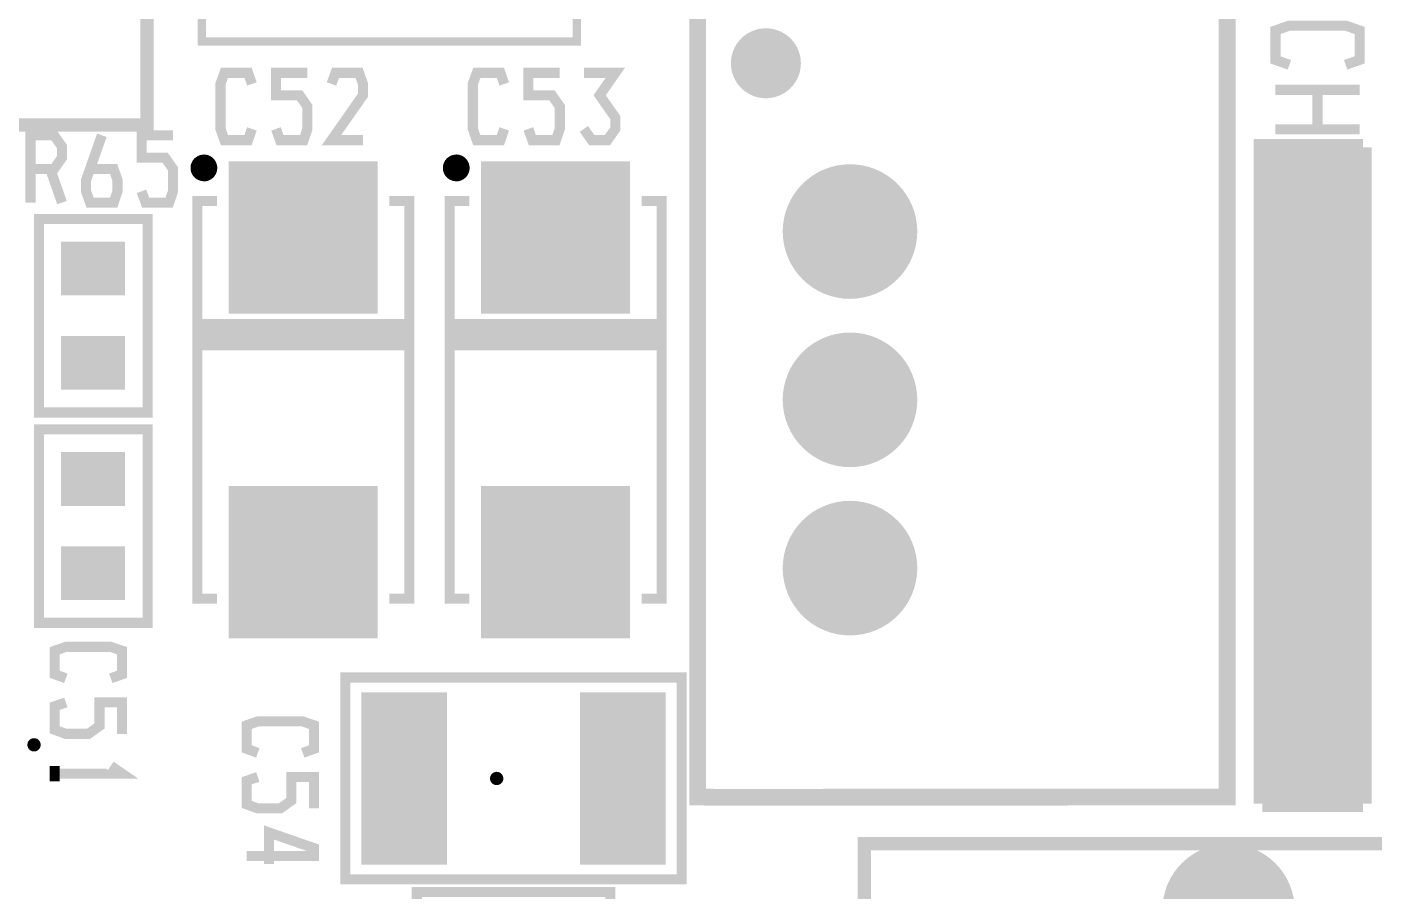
# Model space of a CAD drawing. Extents: x 0 to 118, y -6 to 50.
# Drawn here: x 80.28 to 100.62, y 18.62 to 31.66 of the extents above; entities that cross this region are included whole.
import ezdxf

# ---------------------------------------------------------------- set-up
doc = ezdxf.new("R2010")
doc.units = 0
doc.header["$MEASUREMENT"] = 0
doc.layers.get('0').update_dxf_attribs({"linetype": 'CONTINUOUS'})
for name, color, linetype in [('22-304-0_SMT', 254, 'CONTINUOUS'), ('22-304-0_SST', 1, 'CONTINUOUS'), ('THRUHOLE_TAP', 11, 'CONTINUOUS')]:
    doc.layers.add(name, color=color, linetype=linetype)

# ---------------------------------------------------------------- blocks, each defined once
blk = doc.blocks.new('RECTANGLE_2')
blk.add_solid([(0.4826, 0.4064), (0.4826, -0.4064), (-0.4826, 0.4064), (-0.4826, -0.4064)])
blk = doc.blocks.new('RECTANGLE_7')
blk.add_solid([(1.12522, 1.14935), (1.12522, -1.14935), (-1.12522, 1.14935), (-1.12522, -1.14935)])
blk = doc.blocks.new('RECTANGLE_9')
blk.add_solid([(0.6477, 1.30048), (0.6477, -1.30048), (-0.6477, 1.30048), (-0.6477, -1.30048)])
blk = doc.blocks.new('ROUND_19')
at = {"const_width": 0.99949}
blk.add_lwpolyline([(-0.499744, 0, 1), (0.499744, 0, 1)], format="xyb", close=True, dxfattribs=at)
blk = doc.blocks.new('ROUND_45')
at = {"const_width": 1.016}
blk.add_lwpolyline([(-0.508, 0, 1), (0.508, 0, 1)], format="xyb", close=True, dxfattribs=at)
blk = doc.blocks.new('ROUND_87')
at = {"const_width": 0.10033}
blk.add_lwpolyline([(-0.050164, 0, 1), (0.050164, 0, 1)], format="xyb", close=True, dxfattribs=at)
blk = doc.blocks.new('ROUND_88')
at = {"const_width": 0.65024}
blk.add_lwpolyline([(-0.32512, 0, 1), (0.32512, 0, 1)], format="xyb", close=True, dxfattribs=at)
blk = doc.blocks.new('ROUND_90')
at = {"const_width": 0.54991}
blk.add_lwpolyline([(-0.274954, 0, 1), (0.274954, 0, 1)], format="xyb", close=True, dxfattribs=at)

msp = doc.modelspace()

# ---------------------------------------------------------------- linework, layer by layer
at = {"layer": '22-304-0_SST'}
for points, const_width in [([(70.30466, 30.38602), (70.29958, 30.18536), (82.09534, 30.18536), (82.09534, 38.07968), (70.30466, 38.07968), (70.30466, 30.38602)], 0.20066), ([(82.92338, 31.4452), (88.58758, 31.4452), (88.58758, 37.084), (82.92338, 37.084), (82.92338, 31.4452)], 0.127), ([(98.40468, 20.0406), (90.71102, 20.03552), (90.4113, 20.0406), (90.4113, 32.03448), (98.40468, 32.03448), (98.40468, 20.0406)], 0.254), ([(99.34448, 31.09214), (99.13366, 31.1658), (99.13366, 31.6103), (99.34448, 31.68396), (100.19284, 31.68396), (100.40366, 31.6103), (100.40366, 31.1658), (100.19284, 31.09214)], 0.1524), ([(91.55176, 31.50108), (91.32824, 31.50108)], 0.254), ([(91.36888, 31.5087), (91.36888, 30.71876)], 0.254), ([(91.59748, 31.4833), (91.59748, 30.74416)], 0.254), ([(91.8083, 31.27248), (91.06916, 31.27248)], 0.254), ([(91.14028, 31.3817), (91.14028, 30.8483)], 0.254), ([(91.82608, 31.22676), (91.82608, 31.00324)], 0.254), ([(91.8337, 31.04388), (91.04376, 31.04388)], 0.254), ([(83.6803, 30.1244), (83.62188, 29.95422), (83.26628, 29.95422), (83.20532, 30.1244), (83.20532, 30.80258), (83.26628, 30.97022), (83.62188, 30.97022), (83.6803, 30.80258)], 0.1524), ([(84.04352, 30.1244), (84.10448, 29.95422), (84.46008, 29.95422), (84.5185, 30.1244), (84.5185, 30.46222), (84.39912, 30.6324), (84.04352, 30.6324), (84.04352, 30.97022), (84.5185, 30.97022)], 0.1524), ([(85.3567, 29.95422), (84.88172, 29.95422), (85.3567, 30.6324), (85.3567, 30.80258), (85.29828, 30.97022), (84.94268, 30.97022), (84.88172, 30.80258)], 0.1524), ([(87.4903, 30.1244), (87.43188, 29.95422), (87.07628, 29.95422), (87.01532, 30.1244), (87.01532, 30.80258), (87.07628, 30.97022), (87.43188, 30.97022), (87.4903, 30.80258)], 0.1524), ([(87.85352, 30.1244), (87.91448, 29.95422), (88.27008, 29.95422), (88.3285, 30.1244), (88.3285, 30.46222), (88.20912, 30.6324), (87.85352, 30.6324), (87.85352, 30.97022), (88.3285, 30.97022)], 0.1524), ([(88.69172, 30.1244), (88.8111, 29.95422), (89.04732, 29.95422), (89.1667, 30.1244), (89.1667, 30.29458), (88.93048, 30.6324), (89.1667, 30.97022), (88.69172, 30.97022)], 0.1524), ([(91.7067, 30.81528), (91.1733, 30.81528)], 0.254), ([(99.13366, 30.71368), (100.40366, 30.71368)], 0.1524), ([(99.76866, 30.11932), (99.76866, 30.71368)], 0.1524), ([(80.33766, 29.51988), (80.69326, 29.51988), (80.81264, 29.69006), (80.81264, 29.8577), (80.69326, 30.02788), (80.33766, 30.02788), (80.33766, 29.01188)], 0.1524), ([(81.23682, 29.51988), (81.59242, 29.51988), (81.65084, 29.3497), (81.65084, 29.18206), (81.59242, 29.01188), (81.23682, 29.01188), (81.17586, 29.18206), (81.17586, 29.3497), (81.41462, 30.02788)], 0.1524), ([(82.01406, 29.18206), (82.07502, 29.01188), (82.43062, 29.01188), (82.48904, 29.18206), (82.48904, 29.51988), (82.36966, 29.69006), (82.01406, 29.69006), (82.01406, 30.02788), (82.48904, 30.02788)], 0.1524), ([(99.13366, 30.11932), (100.40366, 30.11932)], 0.1524), ([(100.457, 29.845), (98.933, 29.845), (98.933, 19.939)], 0.254), ([(99.0346, 29.845), (99.0346, 19.939)], 0.254), ([(99.2632, 29.845), (99.2632, 19.939)], 0.254), ([(99.4918, 29.845), (99.4918, 19.939)], 0.254), ([(99.7204, 29.845), (99.7204, 19.939)], 0.254), ([(99.949, 29.845), (99.949, 19.939)], 0.254), ([(100.1776, 29.845), (100.1776, 19.939)], 0.254), ([(100.4062, 29.845), (100.4062, 19.939)], 0.254), ([(100.457, 29.845), (100.457, 19.939)], 0.254), ([(83.0072, 29.64688), (82.90052, 29.64688)], 0.1524), ([(82.931, 29.65704), (82.931, 29.41066)], 0.1524), ([(86.8172, 29.64688), (86.71052, 29.64688)], 0.1524), ([(86.741, 29.65704), (86.741, 29.41066)], 0.1524), ([(100.457, 29.6418), (98.933, 29.6418)], 0.254), ([(80.63484, 29.51988), (80.81264, 29.01188)], 0.1524), ([(83.07832, 29.50972), (82.83194, 29.50972)], 0.1524), ([(83.06816, 29.58592), (83.06816, 29.48178)], 0.1524), ([(86.88832, 29.50972), (86.64194, 29.50972)], 0.1524), ([(86.87816, 29.58592), (86.87816, 29.48178)], 0.1524), ([(100.457, 29.4132), (98.933, 29.4132)], 0.254), ([(100.457, 29.1846), (98.933, 29.1846)], 0.254), ([(83.15452, 29.03474), (82.8548, 29.03474), (82.8548, 23.03526), (83.15452, 23.03526)], 0.1524), ([(85.75548, 29.03474), (86.0552, 29.03474), (86.0552, 23.03526), (85.75548, 23.03526)], 0.1524), ([(86.96452, 29.03474), (86.6648, 29.03474), (86.6648, 23.03526), (86.96452, 23.03526)], 0.1524), ([(89.56548, 29.03474), (89.8652, 29.03474), (89.8652, 23.03526), (89.56548, 23.03526)], 0.1524), ([(100.457, 28.956), (98.933, 28.956)], 0.254), ([(82.1055, 25.8445), (82.1055, 28.7655), (80.4672, 28.7655), (80.4672, 25.8445), (82.1055, 25.8445)], 0.1524), ([(100.457, 28.7274), (98.933, 28.7274)], 0.254), ([(100.457, 28.4988), (98.933, 28.4988)], 0.254), ([(100.457, 28.2702), (98.933, 28.2702)], 0.254), ([(100.457, 28.0416), (98.933, 28.0416)], 0.254), ([(100.457, 27.813), (98.933, 27.813)], 0.254), ([(100.457, 27.5844), (98.933, 27.5844)], 0.254), ([(100.457, 27.3558), (98.933, 27.3558)], 0.254), ([(82.8675, 27.178), (82.8675, 26.8605)], 0.1524), ([(86.0425, 27.178), (82.8675, 27.178)], 0.1524), ([(82.9691, 27.178), (82.9691, 26.8605)], 0.1524), ([(83.10626, 27.178), (83.10626, 26.8605)], 0.1524), ([(83.24342, 27.178), (83.24342, 26.8605)], 0.1524), ([(83.38058, 27.178), (83.38058, 26.8605)], 0.1524), ([(83.51774, 27.178), (83.51774, 26.8605)], 0.1524), ([(83.6549, 27.178), (83.6549, 26.8605)], 0.1524), ([(83.79206, 27.178), (83.79206, 26.8605)], 0.1524), ([(83.92922, 27.178), (83.92922, 26.8605)], 0.1524), ([(84.06638, 27.178), (84.06638, 26.8605)], 0.1524), ([(84.20354, 27.178), (84.20354, 26.8605)], 0.1524), ([(84.3407, 27.178), (84.3407, 26.8605)], 0.1524), ([(84.47786, 27.178), (84.47786, 26.8605)], 0.1524), ([(84.61502, 27.178), (84.61502, 26.8605)], 0.1524), ([(84.75218, 27.178), (84.75218, 26.8605)], 0.1524), ([(84.88934, 27.178), (84.88934, 26.8605)], 0.1524), ([(85.0265, 27.178), (85.0265, 26.8605)], 0.1524), ([(85.16366, 27.178), (85.16366, 26.8605)], 0.1524), ([(85.30082, 27.178), (85.30082, 26.8605)], 0.1524), ([(85.43798, 27.178), (85.43798, 26.8605)], 0.1524), ([(85.57514, 27.178), (85.57514, 26.8605)], 0.1524), ([(85.7123, 27.178), (85.7123, 26.8605)], 0.1524), ([(85.84946, 27.178), (85.84946, 26.8605)], 0.1524), ([(85.98662, 27.178), (85.98662, 26.8605)], 0.1524), ([(86.0425, 27.178), (86.0425, 26.8605)], 0.1524), ([(86.6775, 27.178), (86.6775, 26.8605)], 0.1524), ([(89.8525, 27.178), (86.6775, 27.178)], 0.1524), ([(86.7791, 27.178), (86.7791, 26.8605)], 0.1524), ([(86.91626, 27.178), (86.91626, 26.8605)], 0.1524), ([(87.05342, 27.178), (87.05342, 26.8605)], 0.1524), ([(87.19058, 27.178), (87.19058, 26.8605)], 0.1524), ([(87.32774, 27.178), (87.32774, 26.8605)], 0.1524), ([(87.4649, 27.178), (87.4649, 26.8605)], 0.1524), ([(87.60206, 27.178), (87.60206, 26.8605)], 0.1524), ([(87.73922, 27.178), (87.73922, 26.8605)], 0.1524), ([(87.87638, 27.178), (87.87638, 26.8605)], 0.1524), ([(88.01354, 27.178), (88.01354, 26.8605)], 0.1524), ([(88.1507, 27.178), (88.1507, 26.8605)], 0.1524), ([(88.28786, 27.178), (88.28786, 26.8605)], 0.1524), ([(88.42502, 27.178), (88.42502, 26.8605)], 0.1524), ([(88.56218, 27.178), (88.56218, 26.8605)], 0.1524), ([(88.69934, 27.178), (88.69934, 26.8605)], 0.1524), ([(88.8365, 27.178), (88.8365, 26.8605)], 0.1524), ([(88.97366, 27.178), (88.97366, 26.8605)], 0.1524), ([(89.11082, 27.178), (89.11082, 26.8605)], 0.1524), ([(89.24798, 27.178), (89.24798, 26.8605)], 0.1524), ([(89.38514, 27.178), (89.38514, 26.8605)], 0.1524), ([(89.5223, 27.178), (89.5223, 26.8605)], 0.1524), ([(89.65946, 27.178), (89.65946, 26.8605)], 0.1524), ([(89.79662, 27.178), (89.79662, 26.8605)], 0.1524), ([(89.8525, 27.178), (89.8525, 26.8605)], 0.1524), ([(100.457, 27.1272), (98.933, 27.1272)], 0.254), ([(86.0425, 27.09926), (82.8675, 27.09926)], 0.1524), ([(89.8525, 27.09926), (86.6775, 27.09926)], 0.1524), ([(86.0425, 26.9621), (82.8675, 26.9621)], 0.1524), ([(86.0425, 26.8605), (82.8675, 26.8605)], 0.1524), ([(89.8525, 26.9621), (86.6775, 26.9621)], 0.1524), ([(89.8525, 26.8605), (86.6775, 26.8605)], 0.1524), ([(100.457, 26.8986), (98.933, 26.8986)], 0.254), ([(100.457, 26.67), (98.933, 26.67)], 0.254), ([(100.457, 26.4414), (98.933, 26.4414)], 0.254), ([(100.457, 26.2128), (98.933, 26.2128)], 0.254), ([(100.457, 25.9842), (98.933, 25.9842)], 0.254), ([(100.457, 25.7556), (98.933, 25.7556)], 0.254), ([(82.1055, 22.6695), (82.1055, 25.5905), (80.4672, 25.5905), (80.4672, 22.6695), (82.1055, 22.6695)], 0.1524), ([(100.457, 25.527), (98.933, 25.527)], 0.254), ([(100.457, 25.2984), (98.933, 25.2984)], 0.254), ([(100.457, 25.0698), (98.933, 25.0698)], 0.254), ([(100.457, 24.8412), (98.933, 24.8412)], 0.254), ([(100.457, 24.6126), (98.933, 24.6126)], 0.254), ([(100.457, 24.384), (98.933, 24.384)], 0.254), ([(100.457, 24.1554), (98.933, 24.1554)], 0.254), ([(100.457, 23.9268), (98.933, 23.9268)], 0.254), ([(100.457, 23.6982), (98.933, 23.6982)], 0.254), ([(100.457, 23.4696), (98.933, 23.4696)], 0.254), ([(100.457, 23.241), (98.933, 23.241)], 0.254), ([(100.457, 23.0124), (98.933, 23.0124)], 0.254), ([(100.457, 22.7838), (98.933, 22.7838)], 0.254), ([(100.457, 22.5552), (98.933, 22.5552)], 0.254), ([(80.87106, 21.8313), (80.70342, 21.89226), (80.70342, 22.24786), (80.87106, 22.30628), (81.54924, 22.30628), (81.71942, 22.24786), (81.71942, 21.89226), (81.54924, 21.8313)], 0.1524), ([(100.457, 22.3266), (98.933, 22.3266)], 0.254), ([(100.457, 22.098), (98.933, 22.098)], 0.254), ([(100.457, 21.8694), (98.933, 21.8694)], 0.254), ([(90.17, 19.177), (90.17, 21.844), (85.09, 21.844), (85.09, 18.796), (90.17, 18.796), (90.17, 19.177)], 0.1524), ([(100.457, 21.6408), (98.933, 21.6408)], 0.254), ([(80.87106, 21.46808), (80.70342, 21.40966), (80.70342, 21.05406), (80.87106, 20.9931), (81.21142, 20.9931), (81.37906, 21.11248), (81.37906, 21.46808), (81.71942, 21.46808), (81.71942, 20.9931)], 0.1524), ([(100.457, 21.4122), (98.933, 21.4122)], 0.254), ([(83.7692, 20.70608), (83.60156, 20.76704), (83.60156, 21.12264), (83.7692, 21.18106), (84.44738, 21.18106), (84.61756, 21.12264), (84.61756, 20.76704), (84.44738, 20.70608)], 0.1524), ([(100.457, 21.1836), (98.933, 21.1836)], 0.254), ([(100.457, 20.955), (98.933, 20.955)], 0.254), ([(100.457, 20.7264), (98.933, 20.7264)], 0.254), ([(80.70342, 20.27428), (80.70342, 20.5105)], 0.1524), ([(80.70342, 20.39366), (81.71942, 20.39366), (81.54924, 20.5105)], 0.1524), ([(100.457, 20.4978), (98.933, 20.4978)], 0.254), ([(83.7692, 20.34286), (83.60156, 20.28444), (83.60156, 19.92884), (83.7692, 19.86788), (84.10956, 19.86788), (84.2772, 19.98726), (84.2772, 20.34286), (84.61756, 20.34286), (84.61756, 19.86788)], 0.1524), ([(100.457, 20.2692), (98.933, 20.2692)], 0.254), ([(100.457, 20.0406), (98.933, 20.0406)], 0.254), ([(100.457, 19.939), (98.933, 19.939)], 0.254), ([(83.93938, 19.02968), (83.93938, 19.50466), (84.61756, 19.26844), (84.61756, 19.14906), (83.60156, 19.14906)], 0.1524), ([(92.9259, 19.33448), (103.9241, 19.33448), (103.9241, 7.33552), (92.9259, 7.33552), (92.9259, 19.33448)], 0.20066), ([(89.0905, 18.6055), (86.1695, 18.6055), (86.1695, 16.9672), (89.0905, 16.9672), (89.0905, 18.6055)], 0.1524)]:
    msp.add_lwpolyline(points, dxfattribs=dict(at, const_width=const_width))
for points, const_width in [([(91.44, 31.51632, 0.4142136), (91.03868, 31.115)], 0.254), ([(91.84132, 31.115, 0.4142136), (91.44, 31.51632)], 0.254), ([(91.03868, 31.115, 0.4142136), (91.44, 30.71368)], 0.254), ([(91.44, 30.71368, 0.4142136), (91.84132, 31.115)], 0.254), ([(82.95386, 29.65958, 0.4142136), (82.8294, 29.53512)], 0.1524), ([(83.08086, 29.53512, 0.4142136), (82.95386, 29.66212)], 0.1524), ([(86.76386, 29.65958, 0.4142136), (86.6394, 29.53512)], 0.1524), ([(86.89086, 29.53512, 0.4142136), (86.76386, 29.66212)], 0.1524), ([(82.8294, 29.53512, 0.4142136), (82.95386, 29.41066)], 0.1524), ([(82.95386, 29.40812, 0.4142136), (83.08086, 29.53512)], 0.1524), ([(86.6394, 29.53512, 0.4142136), (86.76386, 29.41066)], 0.1524), ([(86.76386, 29.40812, 0.4142136), (86.89086, 29.53512)], 0.1524)]:
    msp.add_lwpolyline(points, format="xyb", dxfattribs=dict(at, const_width=const_width))

# ---------------------------------------------------------------- block references
at = {"layer": '22-304-0_SMT'}
for name, p in [('RECTANGLE_7', (84.455, 28.48356)), ('RECTANGLE_7', (88.265, 28.48356)), ('ROUND_45', (92.71, 28.575)), ('RECTANGLE_2', (81.28, 28.0162)), ('ROUND_45', (92.71, 26.035)), ('RECTANGLE_2', (81.28, 26.5938)), ('RECTANGLE_2', (81.28, 24.8412)), ('RECTANGLE_7', (84.455, 23.5839)), ('RECTANGLE_7', (88.265, 23.5839)), ('ROUND_45', (92.71, 23.495)), ('RECTANGLE_2', (81.28, 23.4188)), ('RECTANGLE_9', (85.979, 20.32)), ('RECTANGLE_9', (89.281, 20.32)), ('ROUND_19', (98.425, 18.33372))]:
    msp.add_blockref(name, p, dxfattribs=at)
at = {"layer": 'THRUHOLE_TAP'}
for name, p in [('ROUND_90', (92.71, 28.575)), ('ROUND_90', (92.71, 26.035)), ('ROUND_90', (92.71, 23.495)), ('ROUND_87', (80.391, 20.828)), ('ROUND_87', (87.376, 20.32)), ('ROUND_88', (98.425, 18.33372))]:
    msp.add_blockref(name, p, dxfattribs=at)

doc.saveas('drawing.dxf')
